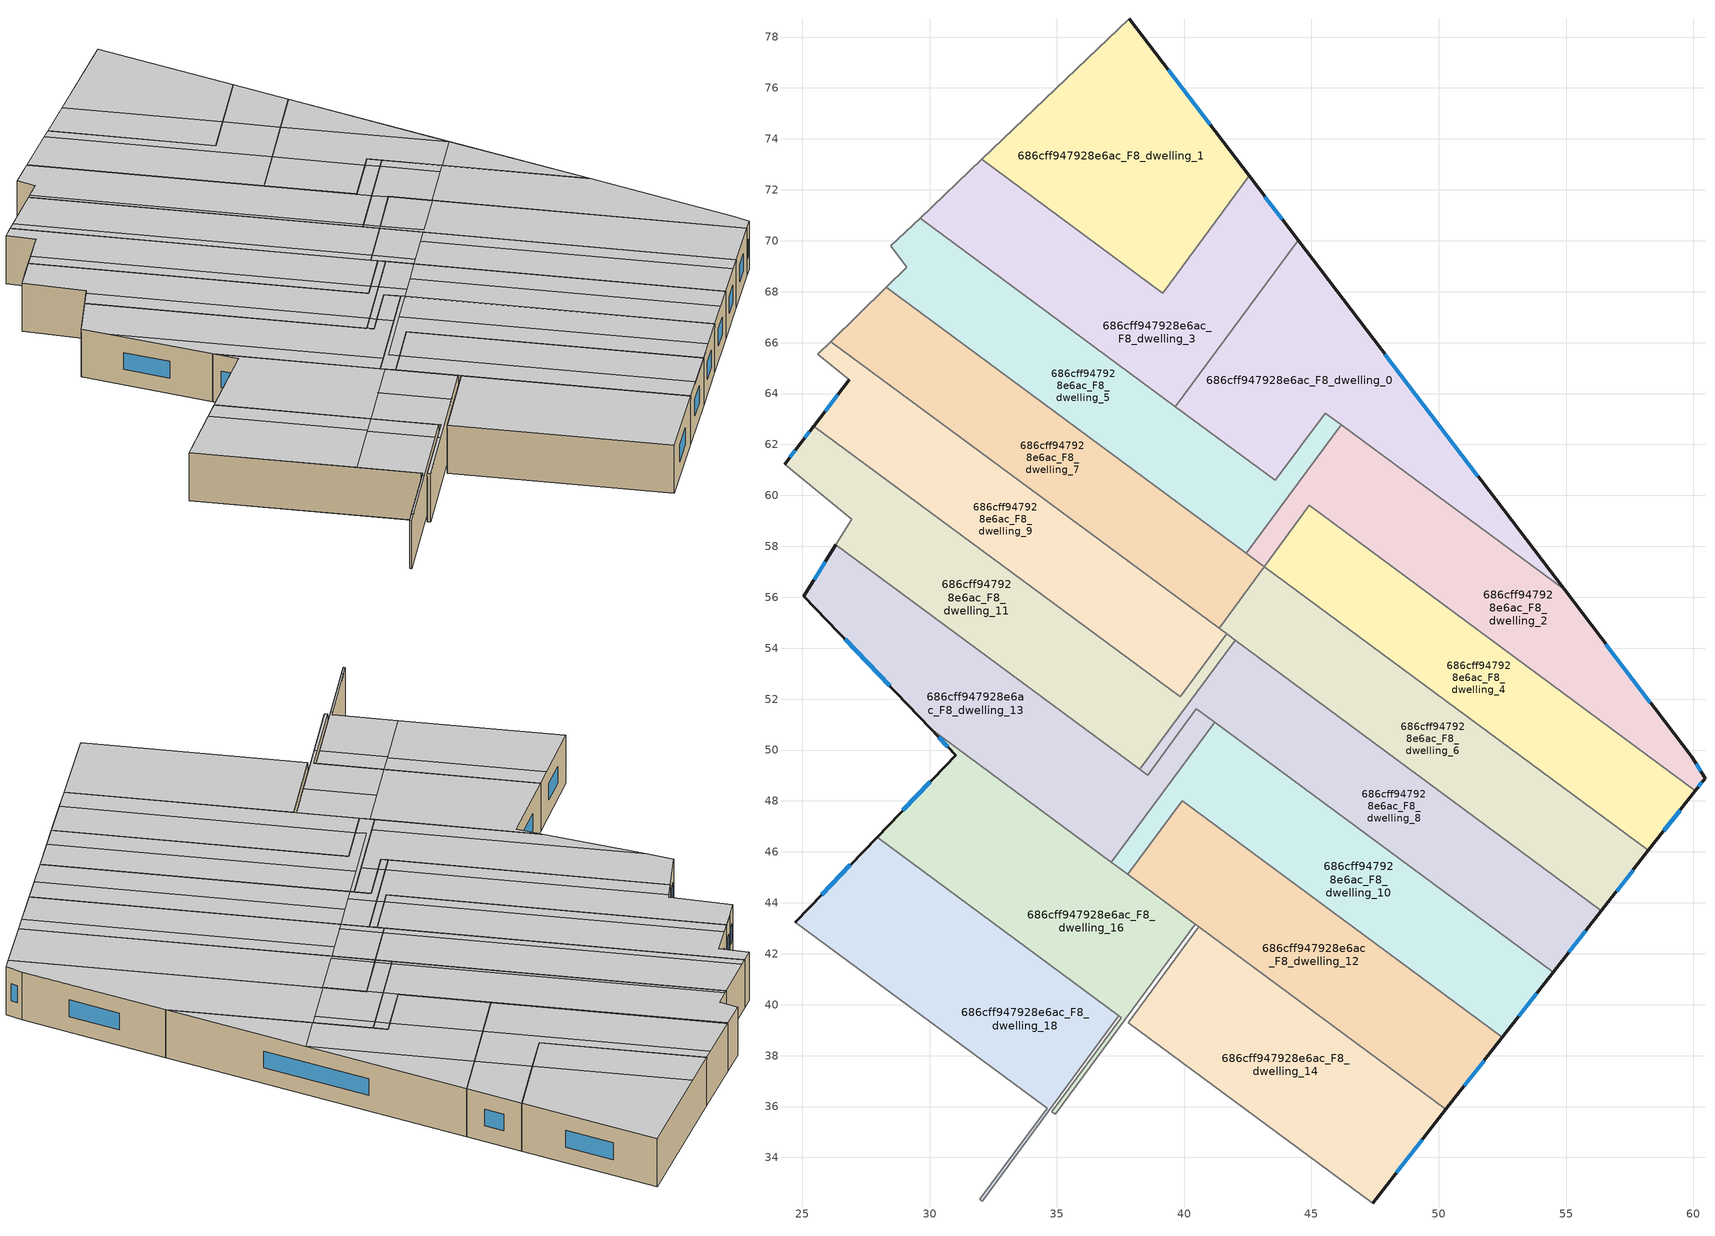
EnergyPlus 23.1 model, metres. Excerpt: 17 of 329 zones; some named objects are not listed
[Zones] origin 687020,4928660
686cff947928e6ac_F8_dwelling_0
 floor to 686cff947928e6ac_F7_dwelling_0 (EU_floor_Construction): 44.47,70.02 54.94,56.29 45.54,63.23 43.58,60.59 39.65,63.49 z24
 wall outside (EU_wall_Construction): 54.94,56.29 44.47,70.02 z24:27
 wall to 686cff947928e6ac_F8_dwelling_5 (EU_wall_Construction): 39.65,63.49 43.58,60.59 45.54,63.23 46.17,62.77 z24:27
 wall to 686cff947928e6ac_F8_dwelling_3 (EU_wall_Construction): 44.47,70.02 39.65,63.49 z24:27
 wall to 686cff947928e6ac_F8_dwelling_2 (EU_wall_Construction): 46.17,62.77 54.94,56.29 z24:27
 window (EU_Window_Construction): 51.54,60.75 47.88,65.55 z24.98:26.02
 ceiling to 686cff947928e6ac_F9_dwelling_1 (EU_floor_Construction): 48.72,60.88 50.04,62.67 42.93,67.92 41.26,65.66 45.19,62.76 45.54,63.23 z27
 ceiling to 686cff947928e6ac_F9_dwelling_0 (EU_floor_Construction): 50.04,62.67 50.06,62.69 44.47,70.02 42.93,67.92 z27
 ceiling to 686cff947928e6ac_F9_dwelling_2 (EU_floor_Construction): 43.58,60.59 45.19,62.76 41.26,65.66 39.65,63.49 z27
 ceiling to 686cff947928e6ac_F9_dwelling_16 (EU_floor_Construction): 54.94,56.29 50.06,62.69 50.04,62.67 48.72,60.88 z27
686cff947928e6ac_F8_dwelling_1
 floor to 686cff947928e6ac_F7_dwelling_1 (EU_floor_Construction): 37.84,78.71 42.55,72.54 39.15,67.95 32.05,73.19 z24
 wall outside (EU_wall_Construction): 42.55,72.54 37.84,78.71 z24:27
 wall to 686cff947928e6ac_F8_dwelling_3 (EU_wall_Construction): 32.05,73.19 39.15,67.95 42.55,72.54 z24:27
 wall adiabatic (EU_wall_Construction): 37.84,78.71 32.05,73.19 z24:27
 window (EU_Window_Construction): 41.02,74.55 39.37,76.71 z24.98:26.02
 ceiling to 686cff947928e6ac_F9_dwelling_0 (EU_floor_Construction): 40.47,69.74 42.55,72.54 37.84,78.71 33.68,74.75 z27
 ceiling to 686cff947928e6ac_F9_dwelling_1 (EU_floor_Construction): 39.15,67.95 40.47,69.74 33.68,74.75 32.05,73.19 z27
686cff947928e6ac_F8_dwelling_10
 floor to 686cff947928e6ac_F7_dwelling_10 (EU_floor_Construction): 54.49,41.27 52.5,38.73 39.93,48.01 37.79,45.12 37.15,45.59 41.2,51.09 z24
 wall outside (EU_wall_Construction): 52.5,38.73 54.49,41.27 z24:27
 wall to 686cff947928e6ac_F8_dwelling_12 (EU_wall_Construction): 37.79,45.12 39.93,48.01 52.5,38.73 z24:27
 wall to 686cff947928e6ac_F8_dwelling_13 (EU_wall_Construction): 41.2,51.09 37.15,45.59 z24:27
 wall to 686cff947928e6ac_F8_dwelling_8 (EU_wall_Construction): 54.49,41.27 41.2,51.09 z24:27
 wall to 686cff947928e6ac_F8_dwelling_16 (EU_wall_Construction): 37.15,45.59 37.79,45.12 z24:27
 window (EU_Window_Construction): 53.15,39.56 53.84,40.44 z24.98:26.02
 ceiling to 686cff947928e6ac_F9_dwelling_19 (EU_floor_Construction): 53.32,39.77 54.49,41.27 41.39,50.95 40.26,49.42 z27
 ceiling to 686cff947928e6ac_F9_dwelling_20 (EU_floor_Construction): 52.5,38.73 53.32,39.77 40.26,49.42 38.13,46.55 38.59,46.21 39.93,48.01 z27
 ceiling adiabatic (EU_roof_Construction): 38.59,46.21 38.13,46.55 41.39,50.95 41.2,51.09 37.15,45.59 37.79,45.12 z27
686cff947928e6ac_F8_dwelling_11
 floor to 686cff947928e6ac_F7_dwelling_11 (EU_floor_Construction): 41.67,54.56 42,54.32 38.26,49.25 26.32,58.06 26.94,59.05 24.31,61.23 24.93,62.04 25.45,62.72 39.85,52.09 z24
 wall outside (EU_wall_Construction): 25.45,62.72 24.93,62.04 24.31,61.23 z24:27
 wall to 686cff947928e6ac_F8_dwelling_9 (EU_wall_Construction): 41.67,54.56 39.85,52.09 25.45,62.72 z24:27
 wall to 686cff947928e6ac_F8_dwelling_8 (EU_wall_Construction): 38.26,49.25 42,54.32 z24:27
 wall adiabatic (EU_wall_Construction): 24.31,61.23 26.94,59.05 26.32,58.06 z24:27
 wall to 686cff947928e6ac_F8_dwelling_6 (EU_wall_Construction): 42,54.32 41.67,54.56 z24:27
 wall to 686cff947928e6ac_F8_dwelling_13 (EU_wall_Construction): 26.32,58.06 38.26,49.25 z24:27
 window (EU_Window_Construction): 24.72,61.77 24.51,61.49 / 25.28,62.5 25.1,62.26 z24.98:26.02
 ceiling to 686cff947928e6ac_F9_dwelling_6 (EU_floor_Construction): 38.81,50 40.58,52.39 40.25,52.63 39.85,52.09 25.45,62.72 24.93,62.04 24.31,61.23 26.94,59.05 26.81,58.86 z27
 ceiling to 686cff947928e6ac_F9_dwelling_5 (EU_floor_Construction): 40.58,52.39 42,54.32 41.67,54.56 40.25,52.63 z27
 ceiling adiabatic (EU_roof_Construction): 38.26,49.25 38.81,50 26.81,58.86 26.32,58.06 z27
686cff947928e6ac_F8_dwelling_12
 floor to 686cff947928e6ac_F7_dwelling_12 (EU_floor_Construction): 52.5,38.73 50.28,35.89 37.79,45.12 39.93,48.01 z24
 wall outside (EU_wall_Construction): 50.28,35.89 52.5,38.73 z24:27
 wall to 686cff947928e6ac_F8_dwelling_14 (EU_wall_Construction): 40.58,43.06 50.28,35.89 z24:27
 wall to 686cff947928e6ac_F8_dwelling_15 (EU_wall_Construction): 40.44,43.16 40.58,43.06 z24:27
 wall to 686cff947928e6ac_F8_dwelling_16 (EU_wall_Construction): 37.79,45.12 40.44,43.16 z24:27
 window (EU_Window_Construction): 51,36.81 51.78,37.81 z24.98:26.02
 ceiling to 686cff947928e6ac_F9_dwelling_20 (EU_floor_Construction): 51.12,36.96 52.5,38.73 39.93,48.01 38.59,46.21 z27
 ceiling to 686cff947928e6ac_F9_dwelling_21 (EU_floor_Construction): 50.28,35.89 51.12,36.96 38.59,46.21 37.79,45.12 z27
686cff947928e6ac_F8_dwelling_13
 floor to 686cff947928e6ac_F7_dwelling_13 (EU_floor_Construction): 40.48,51.62 41.2,51.09 37.15,45.59 30.05,50.83 25.06,56.04 26.32,58.06 38.56,49.02 z24
 wall outside (EU_wall_Construction): 26.32,58.06 25.06,56.04 30.05,50.83 z24:27
 wall to 686cff947928e6ac_F8_dwelling_8 (EU_wall_Construction): 41.2,51.09 40.48,51.62 38.56,49.02 38.26,49.25 z24:27
 wall to 686cff947928e6ac_F8_dwelling_16 (EU_wall_Construction): 30.05,50.83 37.15,45.59 z24:27
 window (EU_Window_Construction): 26.69,54.34 28.43,52.52 / 25.91,57.4 25.47,56.69 z24.98:26.02
 ceiling to 686cff947928e6ac_F9_dwelling_7 (EU_floor_Construction): 37.72,46.37 39.84,49.24 39.12,49.77 38.56,49.02 26.32,58.06 25.06,56.04 26.12,54.94 z27
 ceiling to 686cff947928e6ac_F9_dwelling_6 (EU_floor_Construction): 39.84,49.24 41.2,51.09 40.48,51.62 39.12,49.77 z27
 ceiling adiabatic (EU_roof_Construction): 37.15,45.59 37.72,46.37 26.12,54.94 30.05,50.83 z27
686cff947928e6ac_F8_dwelling_14
 floor to 686cff947928e6ac_F7_dwelling_14 (EU_floor_Construction): 50.28,35.89 47.4,32.21 37.8,39.29 40.58,43.06 z24
 wall outside (EU_wall_Construction): 47.4,32.21 50.28,35.89 z24:27
 wall to 686cff947928e6ac_F8_dwelling_15 (EU_wall_Construction): 40.58,43.06 37.8,39.29 47.4,32.21 z24:27
 window (EU_Window_Construction): 48.34,33.41 49.34,34.69 z24.98:26.02
 ceiling adiabatic (EU_roof_Construction): 47.4,32.21 50.28,35.89 40.58,43.06 37.8,39.29 z27
686cff947928e6ac_F8_dwelling_16
 floor to 686cff947928e6ac_F7_dwelling_16 (EU_floor_Construction): 40.44,43.16 34.94,35.7 34.8,35.8 37.53,39.5 27.94,46.58 31.04,49.8 30.05,50.83 z24
 wall outside (EU_wall_Construction): 30.05,50.83 31.04,49.8 27.94,46.58 z24:27
 wall to 686cff947928e6ac_F8_dwelling_15 (EU_wall_Construction): 34.94,35.7 40.44,43.16 z24:27
 wall to 686cff947928e6ac_F8_dwelling_17 (EU_wall_Construction): 37.44,39.56 37.53,39.5 34.8,35.8 34.94,35.7 z24:27
 wall to 686cff947928e6ac_F8_dwelling_18 (EU_wall_Construction): 27.94,46.58 37.44,39.56 z24:27
 window (EU_Window_Construction): 30.03,48.76 28.95,47.63 / 30.37,50.5 30.71,50.14 z24.98:26.02
 ceiling to 686cff947928e6ac_F9_dwelling_8 (EU_floor_Construction): 34.55,41.7 37.33,45.46 30.05,50.83 31.04,49.8 27.94,46.58 z27
 ceiling to 686cff947928e6ac_F9_dwelling_22 (EU_floor_Construction): 37.53,39.5 36.83,38.55 36.97,38.44 39.12,41.35 36,43.66 34.55,41.7 z27
 ceiling to 686cff947928e6ac_F9_dwelling_21 (EU_floor_Construction): 39.12,41.35 40.44,43.16 37.33,45.46 36,43.66 z27
 ceiling to 686cff947928e6ac_F9_dwelling_23 (EU_floor_Construction): 34.94,35.7 36.97,38.44 36.83,38.55 34.8,35.8 z27
686cff947928e6ac_F8_dwelling_18
 floor to 686cff947928e6ac_F7_dwelling_18 (EU_floor_Construction): 37.44,39.56 32.06,32.28 31.97,32.35 34.62,35.94 24.73,43.24 27.94,46.58 z24
 wall outside (EU_wall_Construction): 27.94,46.58 24.73,43.24 z24:27
 wall to 686cff947928e6ac_F8_dwelling_17 (EU_wall_Construction): 32.06,32.28 37.44,39.56 z24:27
 wall to 686cff947928e6ac_F8_dwelling_19 (EU_wall_Construction): 34.54,36 34.62,35.94 31.97,32.35 32.06,32.28 z24:27
 wall to 686cff947928e6ac_F8_dwelling_20 (EU_wall_Construction): 24.73,43.24 34.54,36 z24:27
 window (EU_Window_Construction): 26.9,45.49 25.78,44.33 z24.98:26.02
 ceiling to 686cff947928e6ac_F9_dwelling_9 (EU_floor_Construction): 31.82,38 33.89,40.8 27.16,45.77 24.73,43.24 z27
 ceiling to 686cff947928e6ac_F9_dwelling_23 (EU_floor_Construction): 34.62,35.94 34.48,35.76 34.58,35.69 36.74,38.61 33.85,40.75 31.82,38 z27
 ceiling to 686cff947928e6ac_F9_dwelling_8 (EU_floor_Construction): 33.89,40.8 34.55,41.7 27.94,46.58 27.16,45.77 z27
 ceiling to 686cff947928e6ac_F9_dwelling_24 (EU_floor_Construction): 32.44,32.79 34.58,35.69 34.48,35.76 32.34,32.86 z27
 ceiling to 686cff947928e6ac_F9_dwelling_22 (EU_floor_Construction): 36.74,38.61 37.44,39.56 34.55,41.7 33.85,40.75 z27
 ceiling to 686cff947928e6ac_F9_dwelling_25 (EU_floor_Construction): 32.06,32.28 32.44,32.79 32.34,32.86 31.97,32.35 z27
686cff947928e6ac_F8_dwelling_2
 floor to 686cff947928e6ac_F7_dwelling_2 (EU_floor_Construction): 54.94,56.29 59.93,49.74 60.45,48.89 60.07,48.41 44.91,59.6 43.14,57.2 42.44,57.72 46.17,62.76 z24
 wall outside (EU_wall_Construction): 60.07,48.41 60.45,48.89 59.93,49.74 54.94,56.29 z24:27
 wall to 686cff947928e6ac_F8_dwelling_4 (EU_wall_Construction): 43.14,57.2 44.91,59.6 60.07,48.41 z24:27
 wall to 686cff947928e6ac_F8_dwelling_5 (EU_wall_Construction): 46.17,62.76 42.44,57.72 z24:27
 wall to 686cff947928e6ac_F8_dwelling_7 (EU_wall_Construction): 42.44,57.72 43.14,57.2 z24:27
 window (EU_Window_Construction): 60.28,49.17 60.1,49.46 / 60.2,48.57 60.33,48.74 / 58.31,51.87 56.56,54.16 z24.98:26.02
 ceiling to 686cff947928e6ac_F9_dwelling_16 (EU_floor_Construction): 60.07,48.41 60.45,48.89 59.93,49.74 54.94,56.29 48.72,60.88 46.76,58.24 z27
 ceiling to 686cff947928e6ac_F9_dwelling_3 (EU_floor_Construction): 43.26,57.36 44.89,59.57 44.19,60.08 42.56,57.88 z27
 ceiling to 686cff947928e6ac_F9_dwelling_2 (EU_floor_Construction): 46.76,58.24 48.37,60.41 45.82,62.29 44.19,60.08 44.89,59.57 44.91,59.6 z27
 ceiling to 686cff947928e6ac_F9_dwelling_1 (EU_floor_Construction): 48.37,60.41 48.72,60.88 46.17,62.76 45.82,62.29 z27
 ceiling to 686cff947928e6ac_F9_dwelling_4 (EU_floor_Construction): 43.14,57.2 43.26,57.36 42.56,57.88 42.44,57.72 z27
686cff947928e6ac_F8_dwelling_3
 floor to 686cff947928e6ac_F7_dwelling_3 (EU_floor_Construction): 42.55,72.54 44.47,70.02 39.65,63.49 29.63,70.89 32.05,73.19 39.15,67.95 z24
 wall outside (EU_wall_Construction): 44.47,70.02 42.55,72.54 z24:27
 wall adiabatic (EU_wall_Construction): 32.05,73.19 29.63,70.89 z24:27
 wall to 686cff947928e6ac_F8_dwelling_5 (EU_wall_Construction): 29.63,70.89 39.65,63.49 z24:27
 window (EU_Window_Construction): 43.85,70.84 43.17,71.72 z24.98:26.02
 ceiling to 686cff947928e6ac_F9_dwelling_2 (EU_floor_Construction): 39.65,63.49 41.26,65.66 31.62,72.78 29.63,70.89 z27
 ceiling to 686cff947928e6ac_F9_dwelling_0 (EU_floor_Construction): 42.93,67.92 44.47,70.02 42.55,72.54 40.47,69.74 z27
 ceiling to 686cff947928e6ac_F9_dwelling_1 (EU_floor_Construction): 41.26,65.66 42.93,67.92 40.47,69.74 39.15,67.95 32.05,73.19 31.62,72.78 z27
686cff947928e6ac_F8_dwelling_4
 floor to 686cff947928e6ac_F7_dwelling_4 (EU_floor_Construction): 60.07,48.41 58.23,46.06 43.14,57.2 44.91,59.6 z24
 wall outside (EU_wall_Construction): 58.23,46.06 60.07,48.41 z24:27
 wall to 686cff947928e6ac_F8_dwelling_6 (EU_wall_Construction): 43.15,57.2 58.23,46.06 z24:27
 wall to 686cff947928e6ac_F8_dwelling_7 (EU_wall_Construction): 43.14,57.2 43.15,57.2 z24:27
 window (EU_Window_Construction): 58.83,46.82 59.47,47.64 z24.98:26.02
 ceiling to 686cff947928e6ac_F9_dwelling_3 (EU_floor_Construction): 45.11,56 46.74,58.2 44.89,59.57 43.26,57.36 z27
 ceiling adiabatic (EU_roof_Construction): 58.23,46.06 60.07,48.41 44.91,59.6 44.89,59.57 46.74,58.2 45.11,56 43.26,57.36 43.14,57.2 z27
686cff947928e6ac_F8_dwelling_5
 floor to 686cff947928e6ac_F7_dwelling_5 (EU_floor_Construction): 45.54,63.23 46.17,62.76 42.44,57.72 28.3,68.17 29.11,68.96 28.48,69.79 29.63,70.89 43.58,60.59 z24
 wall adiabatic (EU_wall_Construction): 29.63,70.89 28.48,69.79 29.11,68.96 28.3,68.17 z24:27
 wall to 686cff947928e6ac_F8_dwelling_7 (EU_wall_Construction): 28.3,68.17 42.44,57.72 z24:27
 ceiling to 686cff947928e6ac_F9_dwelling_3 (EU_floor_Construction): 42.56,57.88 44.19,60.08 29.6,70.86 28.48,69.79 29.11,68.96 28.44,68.31 z27
 ceiling to 686cff947928e6ac_F9_dwelling_1 (EU_floor_Construction): 45.82,62.29 46.17,62.76 45.54,63.23 45.19,62.76 z27
 ceiling to 686cff947928e6ac_F9_dwelling_4 (EU_floor_Construction): 42.44,57.72 42.56,57.88 28.44,68.31 28.3,68.17 z27
 ceiling to 686cff947928e6ac_F9_dwelling_2 (EU_floor_Construction): 44.19,60.08 45.82,62.29 45.19,62.76 43.58,60.59 29.63,70.89 29.6,70.86 z27
686cff947928e6ac_F8_dwelling_6
 floor to 686cff947928e6ac_F7_dwelling_6 (EU_floor_Construction): 58.23,46.06 56.39,43.7 41.37,54.78 43.15,57.2 z24
 wall outside (EU_wall_Construction): 56.39,43.7 58.23,46.06 z24:27
 wall to 686cff947928e6ac_F8_dwelling_7 (EU_wall_Construction): 43.15,57.2 41.37,54.78 z24:27
 wall to 686cff947928e6ac_F8_dwelling_8 (EU_wall_Construction): 42,54.32 56.39,43.7 z24:27
 wall to 686cff947928e6ac_F8_dwelling_9 (EU_wall_Construction): 41.37,54.78 41.67,54.56 z24:27
 window (EU_Window_Construction): 56.99,44.46 57.63,45.29 z24.98:26.02
 ceiling to 686cff947928e6ac_F9_dwelling_18 (EU_floor_Construction): 56.39,43.7 57.68,45.35 44.46,55.12 43.21,53.42 z27
 ceiling to 686cff947928e6ac_F9_dwelling_17 (EU_floor_Construction): 57.68,45.35 58.23,46.06 44.99,55.84 44.46,55.12 z27
 ceiling to 686cff947928e6ac_F9_dwelling_4 (EU_floor_Construction): 43.47,53.78 44.99,55.83 43.15,57.2 41.63,55.14 z27
 ceiling to 686cff947928e6ac_F9_dwelling_5 (EU_floor_Construction): 43.21,53.42 43.47,53.78 41.63,55.14 41.37,54.78 z27
686cff947928e6ac_F8_dwelling_7
 floor to 686cff947928e6ac_F7_dwelling_7 (EU_floor_Construction): 43.15,57.2 41.37,54.78 26.12,66.04 28.3,68.17 z24
 wall adiabatic (EU_wall_Construction): 28.3,68.17 26.12,66.04 z24:27
 wall to 686cff947928e6ac_F8_dwelling_9 (EU_wall_Construction): 26.12,66.04 41.37,54.78 z24:27
 ceiling to 686cff947928e6ac_F9_dwelling_4 (EU_floor_Construction): 41.63,55.14 43.15,57.2 28.3,68.17 26.44,66.35 z27
 ceiling to 686cff947928e6ac_F9_dwelling_5 (EU_floor_Construction): 41.37,54.78 41.63,55.14 26.44,66.35 26.12,66.04 z27
686cff947928e6ac_F8_dwelling_8
 floor to 686cff947928e6ac_F7_dwelling_8 (EU_floor_Construction): 56.39,43.7 54.49,41.27 40.48,51.62 38.56,49.02 38.26,49.25 42,54.32 z24
 wall outside (EU_wall_Construction): 54.49,41.27 56.39,43.7 z24:27
 window (EU_Window_Construction): 55.11,42.06 55.77,42.91 z24.98:26.02
 ceiling to 686cff947928e6ac_F9_dwelling_19 (EU_floor_Construction): 54.49,41.27 55.51,42.57 42.37,52.28 41.39,50.95 z27
 ceiling to 686cff947928e6ac_F9_dwelling_18 (EU_floor_Construction): 55.51,42.57 56.39,43.7 43.21,53.42 42.37,52.28 z27
 ceiling to 686cff947928e6ac_F9_dwelling_6 (EU_floor_Construction): 41.39,50.95 41.79,51.5 40.58,52.39 38.81,50 39.12,49.77 40.48,51.62 z27
 ceiling to 686cff947928e6ac_F9_dwelling_5 (EU_floor_Construction): 41.79,51.5 43.21,53.42 42,54.32 40.58,52.39 z27
 ceiling adiabatic (EU_roof_Construction): 38.56,49.02 39.12,49.77 38.81,50 38.26,49.25 z27
686cff947928e6ac_F8_dwelling_9
 floor to 686cff947928e6ac_F7_dwelling_9 (EU_floor_Construction): 41.67,54.56 39.85,52.09 25.45,62.72 26.84,64.54 25.6,65.54 26.12,66.04 z24
 wall outside (EU_wall_Construction): 26.84,64.54 25.45,62.72 z24:27
 wall adiabatic (EU_wall_Construction): 26.12,66.04 25.6,65.54 26.84,64.54 z24:27
 window (EU_Window_Construction): 26.39,63.94 25.9,63.31 z24.98:26.02
 ceiling to 686cff947928e6ac_F9_dwelling_5 (EU_floor_Construction): 40.25,52.63 41.67,54.56 26.12,66.04 25.6,65.54 26.84,64.54 25.86,63.26 z27
 ceiling to 686cff947928e6ac_F9_dwelling_6 (EU_floor_Construction): 39.85,52.09 40.25,52.63 25.86,63.26 25.45,62.72 z27
[Building]
EU S2 Campaign: North Axis=0; Terrain=City; Solar Distribution=FullExterior
[Site:Location]
Bologna: Latitude=44.5; Longitude=11.25; Time Zone=1; Elevation=37
[SizingPeriod:WeatherFileDays]
AnnualSizingPeriod: Begin Month=1; Begin Day of Month=1; End Month=12; End Day of Month=31; Day of Week for Start Day=Monday; Use Weather File Daylight Saving Period=No; Use Weather File Rain and Snow Indicators=No
[MATERIAL]
EU_InternalMass_Material: Roughness=MediumRough; Thickness=0.1; Conductivity=1; Density=1800; Specific Heat=900; Thermal Absorptance=0.9; Solar Absorptance=0.7; Visible Absorptance=0.7
[MATERIAL:NOMASS] Roughness=MediumRough; Thermal Absorptance=0.9; Solar Absorptance=0.7; Visible Absorptance=0.7
Name | Thermal Resistance
EU_wall_NoMass | 0.905828
EU_roof_NoMass | 0.37593
EU_floor_NoMass | 0.67114
[WINDOWMATERIAL:SIMPLEGLAZINGSYSTEM]
EU_Window_SimpleGlazing: UFactor=4.52486; Solar Heat Gain Coefficient=0.85; Visible Transmittance=0.85
[CONSTRUCTION]
EU_wall_Construction: EU_wall_NoMass
EU_roof_Construction: EU_roof_NoMass
EU_floor_Construction: EU_floor_NoMass
EU_Window_Construction: EU_Window_SimpleGlazing
EU_InternalMass_Construction: EU_InternalMass_Material
[ZONE] Type=1; Multiplier=1; Ceiling Height=autocalculate; Floor Area=autocalculate; Part of Total Floor Area=Yes
Name | Volume
686cff947928e6ac_F8_dwelling_0 | 168.287
686cff947928e6ac_F8_dwelling_1 | 168.281
686cff947928e6ac_F8_dwelling_10 | 168.247
686cff947928e6ac_F8_dwelling_11 | 168.291
686cff947928e6ac_F8_dwelling_12 | 168.253
686cff947928e6ac_F8_dwelling_13 | 168.284
686cff947928e6ac_F8_dwelling_14 | 168.27
686cff947928e6ac_F8_dwelling_16; 686cff947928e6ac_F8_dwelling_7 | 168.292
686cff947928e6ac_F8_dwelling_18 | 168.259
686cff947928e6ac_F8_dwelling_2 | 168.283
686cff947928e6ac_F8_dwelling_3 | 168.265
686cff947928e6ac_F8_dwelling_4 | 168.269
686cff947928e6ac_F8_dwelling_5 | 168.245
686cff947928e6ac_F8_dwelling_6 | 168.268
686cff947928e6ac_F8_dwelling_8 | 168.308
686cff947928e6ac_F8_dwelling_9 | 168.254
[INTERNALMASS] Construction=EU_InternalMass_Construction
Name | Zone or ZoneList | Surface Area
686cff947928e6ac_F8_dwelling_0_EU_InternalMass | 686cff947928e6ac_F8_dwelling_0 | 56.0903
686cff947928e6ac_F8_dwelling_1_EU_InternalMass | 686cff947928e6ac_F8_dwelling_1 | 56.093
686cff947928e6ac_F8_dwelling_2_EU_InternalMass | 686cff947928e6ac_F8_dwelling_2 | 56.0929
686cff947928e6ac_F8_dwelling_3_EU_InternalMass | 686cff947928e6ac_F8_dwelling_3 | 56.0902
686cff947928e6ac_F8_dwelling_4_EU_InternalMass | 686cff947928e6ac_F8_dwelling_4 | 56.089
686cff947928e6ac_F8_dwelling_5_EU_InternalMass | 686cff947928e6ac_F8_dwelling_5 | 56.0819
686cff947928e6ac_F8_dwelling_6_EU_InternalMass | 686cff947928e6ac_F8_dwelling_6 | 56.0887
686cff947928e6ac_F8_dwelling_7_EU_InternalMass | 686cff947928e6ac_F8_dwelling_7 | 56.0969
686cff947928e6ac_F8_dwelling_8_EU_InternalMass | 686cff947928e6ac_F8_dwelling_8 | 56.1021
686cff947928e6ac_F8_dwelling_9_EU_InternalMass | 686cff947928e6ac_F8_dwelling_9 | 56.0849
686cff947928e6ac_F8_dwelling_10_EU_InternalMass | 686cff947928e6ac_F8_dwelling_10 | 56.0826
686cff947928e6ac_F8_dwelling_11_EU_InternalMass | 686cff947928e6ac_F8_dwelling_11 | 56.0973
686cff947928e6ac_F8_dwelling_12_EU_InternalMass | 686cff947928e6ac_F8_dwelling_12 | 56.0928
686cff947928e6ac_F8_dwelling_13_EU_InternalMass | 686cff947928e6ac_F8_dwelling_13 | 56.0947
686cff947928e6ac_F8_dwelling_14_EU_InternalMass | 686cff947928e6ac_F8_dwelling_14 | 56.0896
686cff947928e6ac_F8_dwelling_16_EU_InternalMass | 686cff947928e6ac_F8_dwelling_16 | 56.0976
686cff947928e6ac_F8_dwelling_18_EU_InternalMass | 686cff947928e6ac_F8_dwelling_18 | 56.0861
[OTHEREQUIPMENT] Fuel Type=Electricity; Design Level Calculation Method=Watts/Area; Power per Zone Floor Area=1; Fraction Latent=0; Fraction Radiant=0; Fraction Lost=0; Carbon Dioxide Generation Rate=0; EndUse Subcategory=EU_Step8_InternalGains
Name | Zone or ZoneList or Space or SpaceList | Schedule
EU_Step8_InternalGain_686cff947928e6ac_F8_dwelling_0_f000 | 686cff947928e6ac_F8_dwelling_0 | EU_Step8_GainSchedule_686cff947928e6ac_F8_dwelling_0_f000
EU_Step8_InternalGain_686cff947928e6ac_F8_dwelling_1_f000 | 686cff947928e6ac_F8_dwelling_1 | EU_Step8_GainSchedule_686cff947928e6ac_F8_dwelling_1_f000
EU_Step8_InternalGain_686cff947928e6ac_F8_dwelling_2_f000 | 686cff947928e6ac_F8_dwelling_2 | EU_Step8_GainSchedule_686cff947928e6ac_F8_dwelling_2_f000
EU_Step8_InternalGain_686cff947928e6ac_F8_dwelling_3_f000 | 686cff947928e6ac_F8_dwelling_3 | EU_Step8_GainSchedule_686cff947928e6ac_F8_dwelling_3_f000
EU_Step8_InternalGain_686cff947928e6ac_F8_dwelling_4_f000 | 686cff947928e6ac_F8_dwelling_4 | EU_Step8_GainSchedule_686cff947928e6ac_F8_dwelling_4_f000
EU_Step8_InternalGain_686cff947928e6ac_F8_dwelling_5_f000 | 686cff947928e6ac_F8_dwelling_5 | EU_Step8_GainSchedule_686cff947928e6ac_F8_dwelling_5_f000
EU_Step8_InternalGain_686cff947928e6ac_F8_dwelling_6_f000 | 686cff947928e6ac_F8_dwelling_6 | EU_Step8_GainSchedule_686cff947928e6ac_F8_dwelling_6_f000
EU_Step8_InternalGain_686cff947928e6ac_F8_dwelling_7_f000 | 686cff947928e6ac_F8_dwelling_7 | EU_Step8_GainSchedule_686cff947928e6ac_F8_dwelling_7_f000
EU_Step8_InternalGain_686cff947928e6ac_F8_dwelling_8_f000 | 686cff947928e6ac_F8_dwelling_8 | EU_Step8_GainSchedule_686cff947928e6ac_F8_dwelling_8_f000
EU_Step8_InternalGain_686cff947928e6ac_F8_dwelling_9_f000 | 686cff947928e6ac_F8_dwelling_9 | EU_Step8_GainSchedule_686cff947928e6ac_F8_dwelling_9_f000
EU_Step8_InternalGain_686cff947928e6ac_F8_dwelling_10_f000 | 686cff947928e6ac_F8_dwelling_10 | EU_Step8_GainSchedule_686cff947928e6ac_F8_dwelling_10_f000
EU_Step8_InternalGain_686cff947928e6ac_F8_dwelling_11_f000 | 686cff947928e6ac_F8_dwelling_11 | EU_Step8_GainSchedule_686cff947928e6ac_F8_dwelling_11_f000
EU_Step8_InternalGain_686cff947928e6ac_F8_dwelling_12_f000 | 686cff947928e6ac_F8_dwelling_12 | EU_Step8_GainSchedule_686cff947928e6ac_F8_dwelling_12_f000
EU_Step8_InternalGain_686cff947928e6ac_F8_dwelling_13_f000 | 686cff947928e6ac_F8_dwelling_13 | EU_Step8_GainSchedule_686cff947928e6ac_F8_dwelling_13_f000
EU_Step8_InternalGain_686cff947928e6ac_F8_dwelling_14_f000 | 686cff947928e6ac_F8_dwelling_14 | EU_Step8_GainSchedule_686cff947928e6ac_F8_dwelling_14_f000
EU_Step8_InternalGain_686cff947928e6ac_F8_dwelling_16_f000 | 686cff947928e6ac_F8_dwelling_16 | EU_Step8_GainSchedule_686cff947928e6ac_F8_dwelling_16_f000
EU_Step8_InternalGain_686cff947928e6ac_F8_dwelling_18_f000 | 686cff947928e6ac_F8_dwelling_18 | EU_Step8_GainSchedule_686cff947928e6ac_F8_dwelling_18_f000
[ZONEVENTILATION:DESIGNFLOWRATE] Schedule=EU_AlwaysOn; Design Flow Rate Calculation Method=AirChanges/Hour; Air Changes per Hour=0.73129; Ventilation Type=Natural; Fan Pressure Rise=0; Fan Total Efficiency=1; Constant Term Coefficient=1; Temperature Term Coefficient=0; Velocity Term Coefficient=0; Velocity Squared Term Coefficient=0; Minimum Indoor Temperature=-100; Maximum Indoor Temperature=100; Delta Temperature=-100; Minimum Outdoor Temperature=-100; Maximum Outdoor Temperature=100; Maximum Wind Speed=40
Name | Zone or ZoneList or Space or SpaceList
EU_ConstantAir_686cff947928e6ac_F8_dwelling_0 | 686cff947928e6ac_F8_dwelling_0
EU_ConstantAir_686cff947928e6ac_F8_dwelling_1 | 686cff947928e6ac_F8_dwelling_1
EU_ConstantAir_686cff947928e6ac_F8_dwelling_2 | 686cff947928e6ac_F8_dwelling_2
EU_ConstantAir_686cff947928e6ac_F8_dwelling_3 | 686cff947928e6ac_F8_dwelling_3
EU_ConstantAir_686cff947928e6ac_F8_dwelling_4 | 686cff947928e6ac_F8_dwelling_4
EU_ConstantAir_686cff947928e6ac_F8_dwelling_5 | 686cff947928e6ac_F8_dwelling_5
EU_ConstantAir_686cff947928e6ac_F8_dwelling_6 | 686cff947928e6ac_F8_dwelling_6
EU_ConstantAir_686cff947928e6ac_F8_dwelling_7 | 686cff947928e6ac_F8_dwelling_7
EU_ConstantAir_686cff947928e6ac_F8_dwelling_8 | 686cff947928e6ac_F8_dwelling_8
EU_ConstantAir_686cff947928e6ac_F8_dwelling_9 | 686cff947928e6ac_F8_dwelling_9
EU_ConstantAir_686cff947928e6ac_F8_dwelling_10 | 686cff947928e6ac_F8_dwelling_10
EU_ConstantAir_686cff947928e6ac_F8_dwelling_11 | 686cff947928e6ac_F8_dwelling_11
EU_ConstantAir_686cff947928e6ac_F8_dwelling_12 | 686cff947928e6ac_F8_dwelling_12
EU_ConstantAir_686cff947928e6ac_F8_dwelling_13 | 686cff947928e6ac_F8_dwelling_13
EU_ConstantAir_686cff947928e6ac_F8_dwelling_14 | 686cff947928e6ac_F8_dwelling_14
EU_ConstantAir_686cff947928e6ac_F8_dwelling_16 | 686cff947928e6ac_F8_dwelling_16
EU_ConstantAir_686cff947928e6ac_F8_dwelling_18 | 686cff947928e6ac_F8_dwelling_18
[HVACTEMPLATE:ZONE:IDEALLOADSAIRSYSTEM] System Availability Schedule=EU_AlwaysOn; Maximum Heating Supply Air Temperature=50; Minimum Cooling Supply Air Temperature=13; Maximum Heating Supply Air Humidity Ratio=0.0156; Minimum Cooling Supply Air Humidity Ratio=0.0077; Heating Limit=NoLimit; Cooling Limit=NoLimit; Heating Availability Schedule=EU_AlwaysOn; Cooling Availability Schedule=EU_CoolingOff; Dehumidification Control Type=ConstantSensibleHeatRatio; Cooling Sensible Heat Ratio=0.7; Dehumidification Setpoint=60; Humidification Control Type=None; Humidification Setpoint=30; Outdoor Air Method=None; Outdoor Air Flow Rate per Person=0.00944; Outdoor Air Flow Rate per Zone Floor Area=0; Outdoor Air Flow Rate per Zone=0; Demand Controlled Ventilation Type=None; Outdoor Air Economizer Type=NoEconomizer; Heat Recovery Type=None; Sensible Heat Recovery Effectiveness=0.7; Latent Heat Recovery Effectiveness=0.65
Name | Template Thermostat
686cff947928e6ac_F8_dwelling_0 | EU_HeatOnly_686cff947928e6ac_F8_dwelling_0
686cff947928e6ac_F8_dwelling_1 | EU_HeatOnly_686cff947928e6ac_F8_dwelling_1
686cff947928e6ac_F8_dwelling_2 | EU_HeatOnly_686cff947928e6ac_F8_dwelling_2
686cff947928e6ac_F8_dwelling_3 | EU_HeatOnly_686cff947928e6ac_F8_dwelling_3
686cff947928e6ac_F8_dwelling_4 | EU_HeatOnly_686cff947928e6ac_F8_dwelling_4
686cff947928e6ac_F8_dwelling_5 | EU_HeatOnly_686cff947928e6ac_F8_dwelling_5
686cff947928e6ac_F8_dwelling_6 | EU_HeatOnly_686cff947928e6ac_F8_dwelling_6
686cff947928e6ac_F8_dwelling_7 | EU_HeatOnly_686cff947928e6ac_F8_dwelling_7
686cff947928e6ac_F8_dwelling_8 | EU_HeatOnly_686cff947928e6ac_F8_dwelling_8
686cff947928e6ac_F8_dwelling_9 | EU_HeatOnly_686cff947928e6ac_F8_dwelling_9
686cff947928e6ac_F8_dwelling_10 | EU_HeatOnly_686cff947928e6ac_F8_dwelling_10
686cff947928e6ac_F8_dwelling_11 | EU_HeatOnly_686cff947928e6ac_F8_dwelling_11
686cff947928e6ac_F8_dwelling_12 | EU_HeatOnly_686cff947928e6ac_F8_dwelling_12
686cff947928e6ac_F8_dwelling_13 | EU_HeatOnly_686cff947928e6ac_F8_dwelling_13
686cff947928e6ac_F8_dwelling_14 | EU_HeatOnly_686cff947928e6ac_F8_dwelling_14
686cff947928e6ac_F8_dwelling_16 | EU_HeatOnly_686cff947928e6ac_F8_dwelling_16
686cff947928e6ac_F8_dwelling_18 | EU_HeatOnly_686cff947928e6ac_F8_dwelling_18
[SIZING:ZONE] Zone Cooling Design Supply Air Temperature Input Method=SupplyAirTemperature; Zone Cooling Design Supply Air Temperature=13; Zone Heating Design Supply Air Temperature Input Method=SupplyAirTemperature; Zone Heating Design Supply Air Temperature=50; Zone Cooling Design Supply Air Humidity Ratio=0.008; Zone Heating Design Supply Air Humidity Ratio=0.008; Cooling Design Air Flow Method=DesignDay; Cooling Design Air Flow Rate=0; Cooling Minimum Air Flow per Zone Floor Area=0.000762; Cooling Minimum Air Flow=0; Cooling Minimum Air Flow Fraction=0.2; Heating Design Air Flow Method=DesignDay; Heating Design Air Flow Rate=0; Heating Maximum Air Flow per Zone Floor Area=0.002032; Heating Maximum Air Flow=0.141576; Heating Maximum Air Flow Fraction=0.3; Account for Dedicated Outdoor Air System=No; Dedicated Outdoor Air System Control Strategy=NeutralSupplyAir; Dedicated Outdoor Air Low Setpoint Temperature for Design=autosize; Dedicated Outdoor Air High Setpoint Temperature for Design=autosize; Zone Load Sizing Method=Sensible Load Only No Latent Load; Zone Latent Cooling Design Supply Air Humidity Ratio Input Method=HumidityRatioDifference; Zone Cooling Design Supply Air Humidity Ratio Difference=0.005; Zone Latent Heating Design Supply Air Humidity Ratio Input Method=HumidityRatioDifference; Zone Humidification Design Supply Air Humidity Ratio Difference=0.005
686cff947928e6ac_F8_dwelling_0; 686cff947928e6ac_F8_dwelling_1; 686cff947928e6ac_F8_dwelling_2; 686cff947928e6ac_F8_dwelling_3; 686cff947928e6ac_F8_dwelling_4; 686cff947928e6ac_F8_dwelling_5; 686cff947928e6ac_F8_dwelling_6; 686cff947928e6ac_F8_dwelling_7; 686cff947928e6ac_F8_dwelling_8; 686cff947928e6ac_F8_dwelling_9; 686cff947928e6ac_F8_dwelling_10; 686cff947928e6ac_F8_dwelling_11; 686cff947928e6ac_F8_dwelling_12; 686cff947928e6ac_F8_dwelling_13; 686cff947928e6ac_F8_dwelling_14; 686cff947928e6ac_F8_dwelling_16; 686cff947928e6ac_F8_dwelling_18
[SCHEDULE:CONSTANT]
Name | Hourly Value
EU_AlwaysOn | 1
EU_CoolingOff | 0
[SCHEDULE:FILE] Column Number=1; Rows to Skip at Top=0; Number of Hours of Data=8760; Column Separator=Comma; Interpolate to Timestep=No; Minutes per Item=60; Adjust Schedule for Daylight Savings=Yes
Name | File
EU_Step8_GainSchedule_686cff947928e6ac_F8_dwelling_0_f000 | ../../schedules/686cff947928e6ac/686cff947928e6ac_F8_dwelling_0_f000_gain.csv
EU_Step8_GainSchedule_686cff947928e6ac_F8_dwelling_1_f000 | ../../schedules/686cff947928e6ac/686cff947928e6ac_F8_dwelling_1_f000_gain.csv
EU_Step8_GainSchedule_686cff947928e6ac_F8_dwelling_2_f000 | ../../schedules/686cff947928e6ac/686cff947928e6ac_F8_dwelling_2_f000_gain.csv
EU_Step8_GainSchedule_686cff947928e6ac_F8_dwelling_3_f000 | ../../schedules/686cff947928e6ac/686cff947928e6ac_F8_dwelling_3_f000_gain.csv
EU_Step8_GainSchedule_686cff947928e6ac_F8_dwelling_4_f000 | ../../schedules/686cff947928e6ac/686cff947928e6ac_F8_dwelling_4_f000_gain.csv
EU_Step8_GainSchedule_686cff947928e6ac_F8_dwelling_5_f000 | ../../schedules/686cff947928e6ac/686cff947928e6ac_F8_dwelling_5_f000_gain.csv
EU_Step8_GainSchedule_686cff947928e6ac_F8_dwelling_6_f000 | ../../schedules/686cff947928e6ac/686cff947928e6ac_F8_dwelling_6_f000_gain.csv
EU_Step8_GainSchedule_686cff947928e6ac_F8_dwelling_7_f000 | ../../schedules/686cff947928e6ac/686cff947928e6ac_F8_dwelling_7_f000_gain.csv
EU_Step8_GainSchedule_686cff947928e6ac_F8_dwelling_8_f000 | ../../schedules/686cff947928e6ac/686cff947928e6ac_F8_dwelling_8_f000_gain.csv
EU_Step8_GainSchedule_686cff947928e6ac_F8_dwelling_9_f000 | ../../schedules/686cff947928e6ac/686cff947928e6ac_F8_dwelling_9_f000_gain.csv
EU_Step8_GainSchedule_686cff947928e6ac_F8_dwelling_10_f000 | ../../schedules/686cff947928e6ac/686cff947928e6ac_F8_dwelling_10_f000_gain.csv
EU_Step8_GainSchedule_686cff947928e6ac_F8_dwelling_11_f000 | ../../schedules/686cff947928e6ac/686cff947928e6ac_F8_dwelling_11_f000_gain.csv
EU_Step8_GainSchedule_686cff947928e6ac_F8_dwelling_12_f000 | ../../schedules/686cff947928e6ac/686cff947928e6ac_F8_dwelling_12_f000_gain.csv
EU_Step8_GainSchedule_686cff947928e6ac_F8_dwelling_13_f000 | ../../schedules/686cff947928e6ac/686cff947928e6ac_F8_dwelling_13_f000_gain.csv
EU_Step8_GainSchedule_686cff947928e6ac_F8_dwelling_14_f000 | ../../schedules/686cff947928e6ac/686cff947928e6ac_F8_dwelling_14_f000_gain.csv
EU_Step8_GainSchedule_686cff947928e6ac_F8_dwelling_16_f000 | ../../schedules/686cff947928e6ac/686cff947928e6ac_F8_dwelling_16_f000_gain.csv
EU_Step8_GainSchedule_686cff947928e6ac_F8_dwelling_18_f000 | ../../schedules/686cff947928e6ac/686cff947928e6ac_F8_dwelling_18_f000_gain.csv
